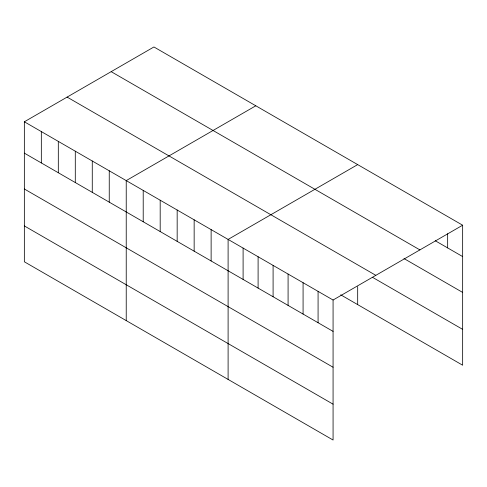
<?xml version="1.0" encoding="UTF-8"?>
<svg xmlns="http://www.w3.org/2000/svg" width="487" height="487" viewBox="0 0 487 487"><rect width="100%" height="100%" fill="white"/><g stroke="black" fill="none" stroke-linecap="round" stroke-linejoin="round"><path stroke-width="0.73" d="M24.35 121.787L333.071 300.022L333.071 440.029L24.35 261.787L24.35 121.787L153.929 46.971L462.65 225.213L462.65 365.213L340.705 294.812M255.809 105.795L126.23 180.604L126.23 320.604M357.683 164.612L228.105 239.421L228.105 379.428M333.071 300.022L462.65 225.213M435.268 240.761L462.65 256.57M111.17 71.662L419.891 249.898M403.973 258.542L462.65 292.419M67.109 97.096L375.83 275.338M372.677 277.42L462.65 329.358M24.35 153.137L333.071 331.379M24.35 188.993L333.071 367.235M24.35 225.931L333.071 404.173M447.656 233.723L447.656 247.907M357.683 286.685L357.683 304.612M318.078 291.366L318.078 322.723M303.078 282.71L303.078 314.066M288.085 274.053L288.085 305.404M273.091 265.397L273.091 296.747M258.098 256.74L258.098 288.091M243.098 248.078L243.098 279.435M211.127 229.62L211.127 260.977M194.149 219.814L194.149 251.17M177.165 210.013L177.165 241.369M160.186 200.212L160.186 231.562M143.208 190.405L143.208 221.762M109.246 170.803L109.246 202.154M92.268 160.996L92.268 192.353M75.29 151.195L75.29 182.552M58.312 141.394L58.312 172.745M41.328 131.587L41.328 162.944"/></g></svg>
